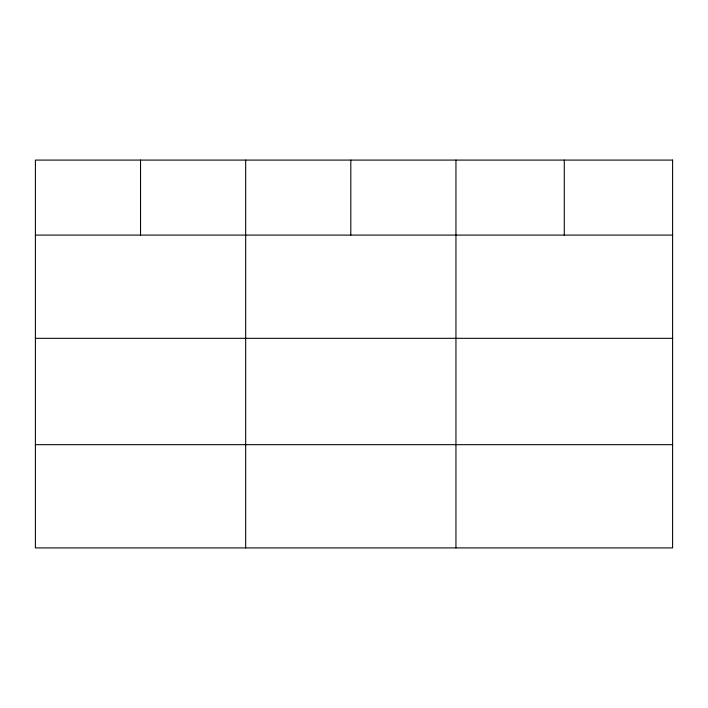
<?xml version="1.0" encoding="UTF-8"?>
<svg xmlns="http://www.w3.org/2000/svg" width="708" height="708" viewBox="0 0 708 708"><rect width="100%" height="100%" fill="white"/><g stroke="black" fill="none" stroke-linecap="round" stroke-linejoin="round"><path stroke-width="1.06" d="M35.4 235.091L672.6 235.091M35.4 338.318L672.6 338.318M35.4 444.677L672.6 444.677M564.276 160.088L564.276 235.091M455.952 160.088L455.952 547.912M350.814 160.088L350.814 235.091M245.676 160.088L245.676 547.912M140.538 160.088L140.538 235.091M672.6 160.088L35.4 160.088L35.4 547.912L672.6 547.912L672.6 160.088"/></g></svg>
